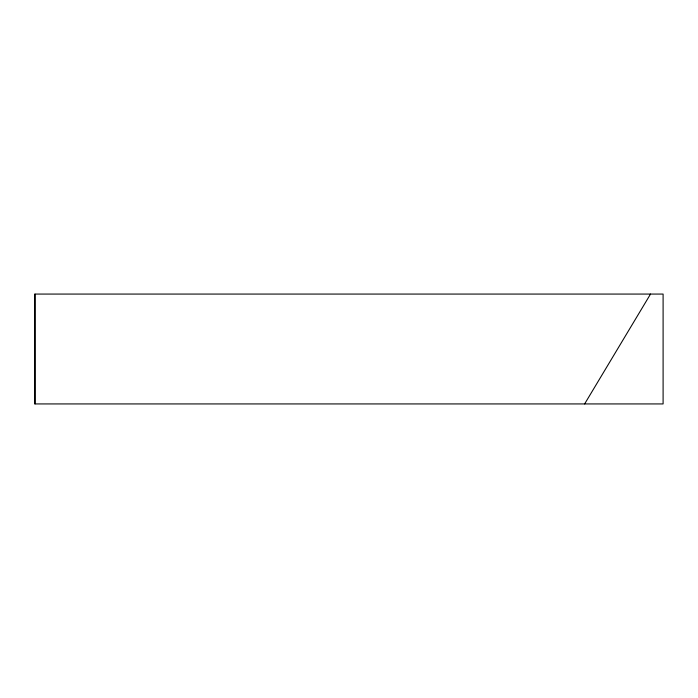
<?xml version="1.0" encoding="UTF-8"?>
<svg xmlns="http://www.w3.org/2000/svg" width="698" height="698" viewBox="0 0 698 698"><rect width="100%" height="100%" fill="white"/><g stroke="black" fill="none" stroke-linecap="round" stroke-linejoin="round"><path stroke-width="1.05" d="M584.627 403.933L650.527 294.067M34.9 294.067L663.1 294.067L663.1 403.933L34.9 403.933L34.9 294.067L34.952 403.933"/></g></svg>
